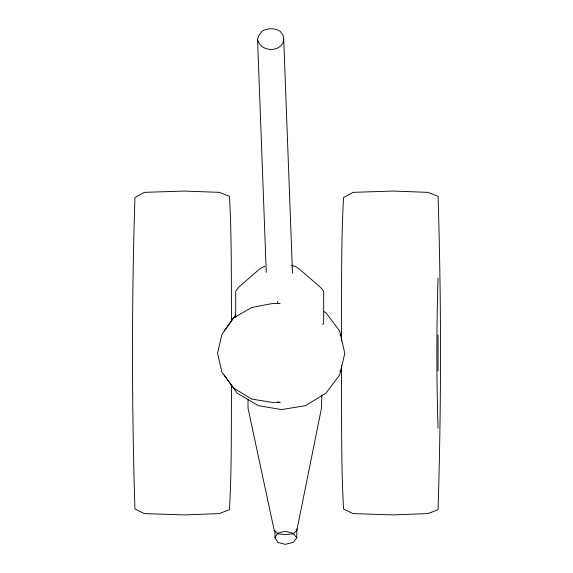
<?xml version="1.0" encoding="UTF-8"?>
<svg xmlns="http://www.w3.org/2000/svg" width="573" height="573" viewBox="0 0 573 573"><rect width="100%" height="100%" fill="white"/><g stroke="black" fill="none" stroke-linecap="round" stroke-linejoin="round"><path stroke-width="0.86" d="M277.661 303.583L277.661 301.52M231.542 384.411C231.105 426.162 231.907 467.983 229.436 509.676L219.258 513.601L184.37 514.905L144.389 513.601L134.942 509.017C131.697 405.297 131.661 301.312 134.942 197.592L144.389 192.356L184.37 191.053L219.258 192.356L229.436 196.281C231.872 237.945 231.127 279.724 231.542 321.439M341.401 340.914C341.909 293.147 340.842 245.294 343.556 197.592L353.004 192.356L392.985 191.053L427.873 192.356L438.051 196.281C441.317 300.66 441.317 405.304 438.051 509.676L427.873 513.601L392.985 514.905L353.004 513.601L343.556 509.017C340.892 461.329 341.888 413.498 341.401 365.746M296.85 528.886L296.742 537.811L293.183 542.387L285.225 544.35L277.919 542.387L274.94 537.811L275.019 530.67M321.876 394.883L321.46 408.263L296.793 530.612L293.054 533.878L285.025 534.537L277.79 533.878L274.259 530.612L248.045 408.263L247.987 399.345M438.051 277.905C436.483 327.971 436.483 378.166 438.051 428.232M438.051 370.975L438.051 334.99M283.714 39.122L282.962 43.047C277.038 53.146 259.77 50.861 257.542 39.122L259.039 35.189L261.968 31.264C267.484 27.905 274.625 27.934 280.14 31.264L283.026 35.189L283.714 39.122L292.495 273.264M274.94 537.811L277.762 533.227L285.003 531.264L293.025 533.227L296.742 537.811M224.129 331.065L235.704 314.856M264.977 266.187L259.805 268.809L238.834 287.123L235.711 291.048L235.711 317.578M322.305 324.289L323.673 323.766L323.673 291.048L320.25 287.123L299.056 268.809L294.773 266.187L291.571 265.607M280.14 303.583L272.082 303.583L251.733 307.508L233.562 317.979L221.93 334.331L217.568 353.305L221.93 372.278L233.562 387.985L251.733 399.102L272.082 402.375L280.14 402.375L277.597 401.967M339.76 334.99L341.551 334.99M339.76 370.975L341.551 370.975M323.63 311.361L325.894 312.743L339.703 331.065L344.796 353.305L339.703 374.9L325.894 393.214L305.545 405.648L281.558 409.573L258.294 405.648L237.215 393.214L224.129 374.9M257.542 39.122L266.287 272.368"/></g></svg>
